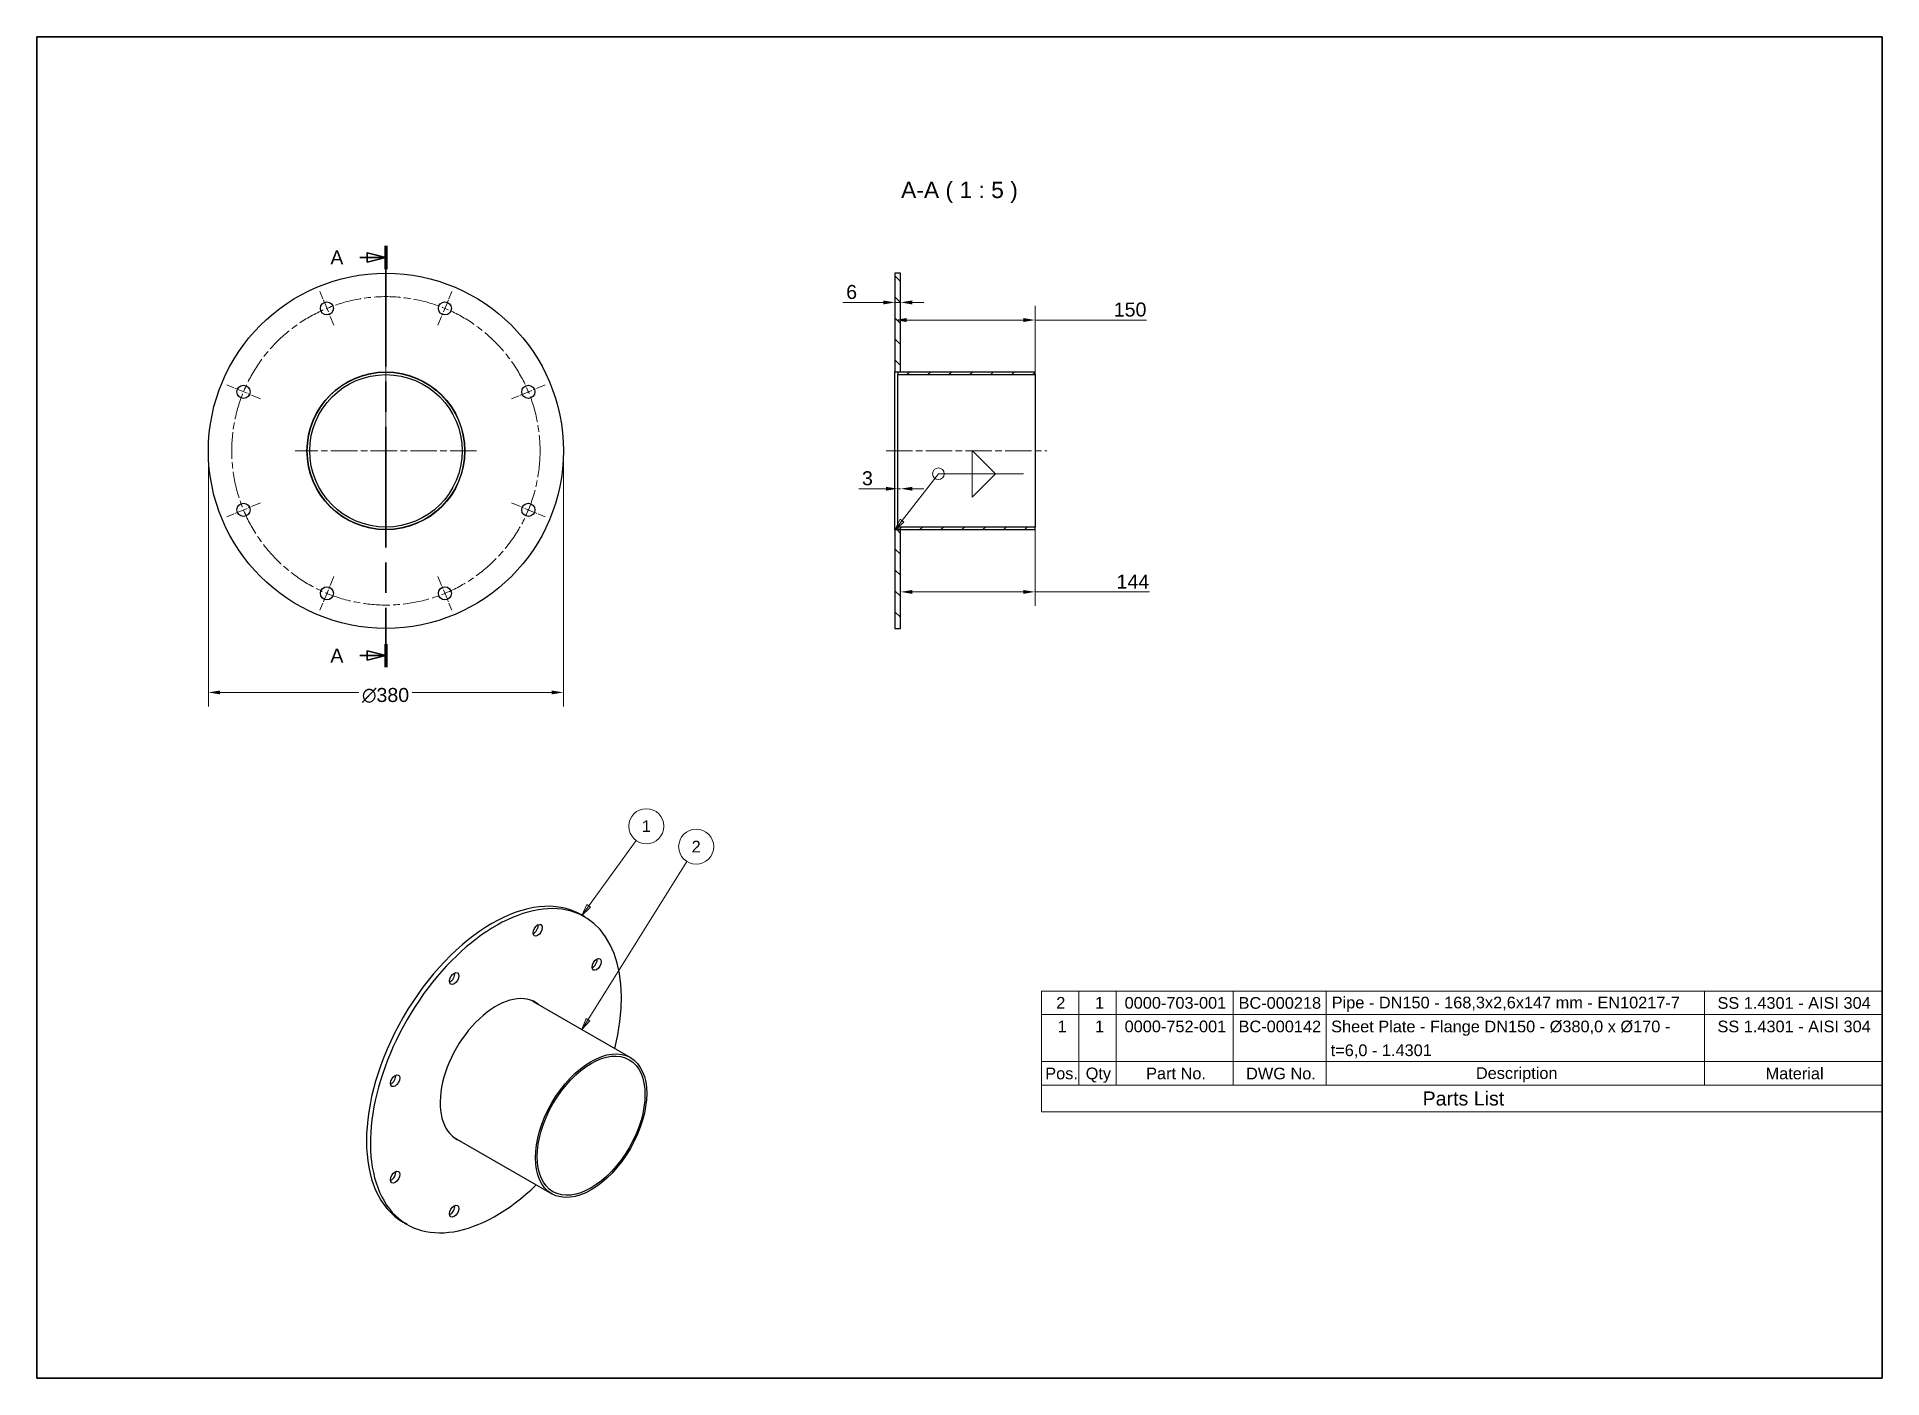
# Model space of a CAD drawing. Header units: millimetres. Extents: x 100 to 2075, y 25 to 1460.
import ezdxf

# ---------------------------------------------------------------- set-up
doc = ezdxf.new("R2010")
doc.units = ezdxf.units.MM
doc.header["$LTSCALE"] = 5
doc.linetypes.add('CHAIN', pattern=[0.3543, 0.2362, -0.0295, 0.0591, -0.0295])
doc.layers.get('0').update_dxf_attribs({"lineweight": 18})
for name, color, linetype, lineweight in [('Border', 7, 'Continuous', 35), ('Center Mark', 7, 'Continuous', 18), ('Centerline', 7, 'Continuous', 18), ('Dimension', 7, 'Continuous', 18), ('Hatch', 7, 'Continuous', 18), ('Section Line', 7, 'CHAIN', 35), ('Symbol', 7, 'Continuous', 18), ('Visible', 7, 'Continuous', 25)]:
    doc.layers.add(name, color=color, linetype=linetype, lineweight=lineweight)
doc.styles.add('Label Text', font='arial.ttf')
doc.styles.add('Note Text', font='arial.ttf')
doc.styles.add('Title', font='arial.ttf')
doc.dimstyles.new('Default - Method 2b', dxfattribs={"dimscale": 5, "dimtxt": 3, "dimasz": 2.5, "dimexe": 3, "dimexo": 0.5, "dimgap": 0.7, "dimtad": 0, "dimtoh": 1, "dimdec": 1, "dimrnd": 1e-08, "dimtxsty": 'Title', "dimcen": 0.09, "dimdle": 10, "dimclrd": 256, "dimclre": 256, "dimclrt": 7, "dimadec": 0, "dimazin": 2, "dimtfac": 0.833333, "dimtdec": 1, "dimtmove": 0, "dimatfit": 3, "dimfxl": 1, "dimtolj": 1, "dimlwd": -1, "dimlwe": -1, "dimarcsym": 0})
pattern_1 = [(45, (0, 0), (-11.22532, 11.22532), [])]
pattern_2 = [(135.0002, (0, 0), (-11.22528, -11.22536), [])]

# ---------------------------------------------------------------- blocks, each defined once
blk = doc.blocks.new('Borders A3L')
at = {"layer": 'Border'}
for p, q in [((415, 292), (20, 292)), ((20, 292), (20, 5)), ((415, 5), (415, 292)), ((20, 5), (205, 5)), ((20, 5), (205, 5)), ((20, 5), (415, 5))]:
    blk.add_line(p, q, dxfattribs=at)
blk = doc.blocks.new('2dTransSection0')
at = {"layer": 'Section Line', "linetype": 'Continuous'}
for p, q in [((94.71, 244.8), (90.71, 245.8)), ((90.71, 245.8), (90.71, 243.8)), ((89.14, 244.8), (90.71, 244.8)), ((90.71, 244.8), (94.71, 244.8)), ((90.71, 243.8), (94.71, 244.8)), ((89.14, 159.61), (90.71, 159.61)), ((94.71, 159.61), (90.71, 160.61)), ((90.71, 160.61), (90.71, 158.61)), ((90.71, 159.61), (94.71, 159.61)), ((90.71, 158.61), (94.71, 159.61))]:
    blk.add_line(p, q, dxfattribs=at)
at = {"layer": 'Section Line', "linetype": 'CHAIN', "ltscale": 21.859293}
blk.add_line((94.71, 247.28), (94.71, 157.14), dxfattribs=at)
at = {"layer": 'Section Line', "linetype": 'Continuous', "lineweight": 70}
for p, q in [((94.71, 247.28), (94.71, 242.33)), ((94.71, 162.08), (94.71, 157.14))]:
    blk.add_line(p, q, dxfattribs=at)
at = {"layer": 'Section Line', "linetype": 'Continuous', "flags": 128}
for points in [[(90.71, 243.8), (94.71, 244.8), (90.71, 245.8), (90.71, 243.8)], [(90.71, 158.61), (94.71, 159.61), (90.71, 160.61), (90.71, 158.61)]]:
    blk.add_lwpolyline(points, dxfattribs=at)
at = {"layer": 'Section Line'}
for points in [[(90.71, 243.8), (94.71, 244.8), (90.71, 245.8), (90.71, 243.8)], [(90.71, 158.61), (94.71, 159.61), (90.71, 160.61), (90.71, 158.61)]]:
    blk.add_solid(points, dxfattribs=at)
at = {"layer": 'Section Line', "char_height": 3, "attachment_point": 7, "style": 'Title'}
for insert in [(82.82, 243.3), (82.82, 158.11)]:
    blk.add_mtext('A', dxfattribs=dict(at, insert=insert))
blk = doc.blocks.new('Parts List')
at = {"layer": 'Symbol'}
for p, q in [((415, 87.82), (235.07, 87.82)), ((235.07, 87.82), (235.07, 72.72)), ((243.07, 87.82), (243.07, 72.72)), ((251.07, 87.82), (251.07, 72.72)), ((276.07, 87.82), (276.07, 72.72)), ((296, 87.82), (296, 72.72)), ((377, 87.82), (377, 72.72)), ((415, 87.82), (415, 72.72)), ((415, 82.79), (235.07, 82.79)), ((415, 72.72), (235.07, 72.72)), ((235.07, 67.68), (235.07, 72.72)), ((243.07, 67.68), (243.07, 72.72)), ((251.07, 67.68), (251.07, 72.72)), ((276.07, 67.68), (276.07, 72.72)), ((296, 67.68), (296, 72.72)), ((377, 67.68), (377, 72.72)), ((415, 67.68), (415, 72.72)), ((235.07, 62), (235.07, 67.68)), ((415, 67.68), (235.07, 67.68)), ((415, 62), (415, 67.68)), ((415, 62), (235.07, 62))]:
    blk.add_line(p, q, dxfattribs=at)
at = {"layer": 'Symbol', "color": 7, "attachment_point": 7}
for s, insert, char_height, style in [('2', (238.21, 84.05), 2.5, 'Note Text'), ('1', (246.5, 84.05), 2.5, 'Note Text'), ('0000-703-001', (252.85, 84.01), 2.5, 'Note Text'), ('BC-000218', (277.24, 83.99), 2.5, 'Note Text'), ('Pipe - DN150 - 168,3x2,6x147 mm - EN10217-7', (297.18, 83.36), 2.5, 'Note Text'), ('SS 1.4301 - AISI 304', (379.76, 83.99), 2.5, 'Note Text'), ('1', (238.5, 79.02), 2.5, 'Note Text'), ('1', (246.5, 79.02), 2.5, 'Note Text'), ('0000-752-001', (252.85, 78.97), 2.5, 'Note Text'), ('BC-000142', (277.24, 78.96), 2.5, 'Note Text'), ('Sheet Plate - Flange DN150 - Ø380,0 x Ø170 - ', (297.06, 78.24), 2.5, 'Note Text'), ('SS 1.4301 - AISI 304', (379.76, 78.96), 2.5, 'Note Text'), ('t=6,0 - 1.4301', (296.96, 73.44), 2.5, 'Note Text'), ('Pos.', (235.86, 68.91), 2.5, 'Note Text'), ('Qty', (244.51, 68.19), 2.5, 'Note Text'), ('Part No.', (257.45, 68.91), 2.5, 'Note Text'), ('DWG No.', (278.85, 68.89), 2.5, 'Note Text'), ('Description', (328.05, 68.26), 2.5, 'Note Text'), ('Material', (390.06, 68.91), 2.5, 'Note Text'), ('Parts List', (316.64, 63.29), 3, 'Title')]:
    blk.add_mtext(s, dxfattribs=dict(at, insert=insert, char_height=char_height, style=style))
blk = doc.blocks.new('*D20')
at = {"layer": 'Defpoints', "color": 0, "transparency": 16777216}
for p in [(283.6, 1015.8), (663.6, 1015.8), (283.6, 758.6)]:
    blk.add_point(p, dxfattribs=at)
at = {"layer": 'Dimension', "transparency": 16777216}
for p, q in [((283.6, 1013.3), (283.6, 743.6)), ((663.6, 1013.3), (663.6, 743.6)), ((296.1, 758.6), (444.4, 758.6)), ((651.1, 758.6), (501.6, 758.6))]:
    blk.add_line(p, q, dxfattribs=at)
for points in [[(296.1, 760.7), (296.1, 756.6), (283.6, 758.6)], [(651.1, 760.7), (651.1, 756.6), (663.6, 758.6)]]:
    blk.add_solid(points, dxfattribs=at)
at = {"layer": 'Dimension', "color": 7, "transparency": 16777216, "insert": (447.9, 747.4), "char_height": 15, "attachment_point": 7, "style": 'Title'}
blk.add_mtext('\\A1;{\\fAIGDT|b0|i0;\\ln}\\fArial|b0|i0;{\\H15.0000;380}', dxfattribs=at)
blk = doc.blocks.new('Welding Symbol Identifier1')
at = {"layer": 'Symbol'}
for p, q in [((225.23, 198.52), (220.23, 203.52)), ((220.23, 203.52), (220.23, 198.52)), ((205.21, 188.5), (212.98, 198.52)), ((212.98, 198.52), (231.23, 198.52)), ((220.23, 198.52), (225.23, 198.52)), ((220.23, 198.52), (225.23, 198.52)), ((225.23, 198.52), (220.23, 193.52)), ((220.23, 193.52), (220.23, 198.52)), ((204.81, 188.8), (203.68, 186.52)), ((205.21, 188.5), (203.68, 186.52)), ((203.68, 186.52), (205.6, 188.19)), ((205.6, 188.19), (204.81, 188.8))]:
    blk.add_line(p, q, dxfattribs=at)
at = {"layer": 'Symbol', "flags": 128}
blk.add_lwpolyline([(204.81, 188.8), (203.68, 186.52), (205.6, 188.19), (204.81, 188.8)], dxfattribs=at)
at = {"layer": 'Symbol'}
blk.add_circle((212.98, 198.52), 1.25, dxfattribs=at)
blk.add_solid([(204.81, 188.8), (203.68, 186.52), (205.6, 188.19), (204.81, 188.8)], dxfattribs=at)
blk = doc.blocks.new('*D22')
at = {"layer": 'Defpoints', "color": 0, "transparency": 16777216}
for p in [(1018.4, 1207.1), (1024.4, 1207.1), (1024.4, 1175.9)]:
    blk.add_point(p, dxfattribs=at)
at = {"layer": 'Dimension', "transparency": 16777216}
for p, q in [((1005.9, 1175.9), (962.7, 1175.9)), ((1024.4, 1175.9), (1018.4, 1175.9)), ((1036.9, 1175.9), (1049.4, 1175.9))]:
    blk.add_line(p, q, dxfattribs=at)
for points in [[(1005.9, 1178), (1005.9, 1173.8), (1018.4, 1175.9)], [(1036.9, 1178), (1036.9, 1173.8), (1024.4, 1175.9)]]:
    blk.add_solid(points, dxfattribs=at)
at = {"layer": 'Dimension', "color": 7, "transparency": 16777216, "insert": (966.2, 1179.4), "char_height": 15, "attachment_point": 7, "style": 'Title'}
blk.add_mtext('\\A1;6', dxfattribs=at)
blk = doc.blocks.new('*D23')
at = {"layer": 'Defpoints', "color": 0, "transparency": 16777216}
for p in [(1018.4, 1207.1), (1168.4, 1157.1), (1168.4, 1098.6)]:
    blk.add_point(p, dxfattribs=at)
at = {"layer": 'Dimension', "transparency": 16777216}
for p, q in [((1168.4, 1101.1), (1168.4, 1172.1)), ((1030.9, 1157.1), (1155.9, 1157.1)), ((1168.4, 1157.1), (1287.7, 1157.1))]:
    blk.add_line(p, q, dxfattribs=at)
for points in [[(1030.9, 1159.2), (1030.9, 1155), (1018.4, 1157.1)], [(1155.9, 1159.2), (1155.9, 1155), (1168.4, 1157.1)]]:
    blk.add_solid(points, dxfattribs=at)
at = {"layer": 'Dimension', "color": 7, "transparency": 16777216, "insert": (1252.6, 1160.6), "char_height": 15, "attachment_point": 7, "style": 'Title'}
blk.add_mtext('\\A1;150', dxfattribs=at)
blk = doc.blocks.new('*D25')
at = {"layer": 'Defpoints', "color": 0, "transparency": 16777216}
for p in [(1168.4, 935.5), (1168.4, 866.2), (1024.4, 827.1)]:
    blk.add_point(p, dxfattribs=at)
at = {"layer": 'Dimension', "transparency": 16777216}
for p, q in [((1168.4, 933), (1168.4, 851.2)), ((1024.4, 829.6), (1024.4, 881.2)), ((1036.9, 866.2), (1155.9, 866.2)), ((1168.4, 866.2), (1290.7, 866.2))]:
    blk.add_line(p, q, dxfattribs=at)
for points in [[(1036.9, 868.2), (1036.9, 864.1), (1024.4, 866.2)], [(1155.9, 868.2), (1155.9, 864.1), (1168.4, 866.2)]]:
    blk.add_solid(points, dxfattribs=at)
at = {"layer": 'Dimension', "color": 7, "transparency": 16777216, "insert": (1255.6, 869.7), "char_height": 15, "attachment_point": 7, "style": 'Title'}
blk.add_mtext('\\A1;144', dxfattribs=at)
blk = doc.blocks.new('*D26')
at = {"layer": 'Defpoints', "color": 0, "transparency": 16777216}
for p in [(1024.4, 1087.9), (1024.4, 976.6), (1021.4, 946.3)]:
    blk.add_point(p, dxfattribs=at)
at = {"layer": 'Dimension', "transparency": 16777216}
for p, q in [((1008.9, 976.6), (979.6, 976.6)), ((1024.4, 976.6), (1021.4, 976.6)), ((1036.9, 976.6), (1049.4, 976.6))]:
    blk.add_line(p, q, dxfattribs=at)
for points in [[(1008.9, 978.6), (1008.9, 974.5), (1021.4, 976.6)], [(1036.9, 978.6), (1036.9, 974.5), (1024.4, 976.6)]]:
    blk.add_solid(points, dxfattribs=at)
at = {"layer": 'Dimension', "color": 7, "transparency": 16777216, "insert": (983.1, 980.1), "char_height": 15, "attachment_point": 7, "style": 'Title'}
blk.add_mtext('\\A1;3', dxfattribs=at)
blk = doc.blocks.new('Balloon1')
at = {"layer": 'Symbol'}
for p, q in [((138.13, 106.03), (148.26, 120.07)), ((137.73, 106.33), (136.67, 104.01)), ((138.13, 106.03), (136.67, 104.01)), ((136.67, 104.01), (138.54, 105.74)), ((138.54, 105.74), (137.73, 106.33))]:
    blk.add_line(p, q, dxfattribs=at)
at = {"layer": 'Symbol', "flags": 128}
blk.add_lwpolyline([(137.73, 106.33), (136.67, 104.01), (138.54, 105.74), (137.73, 106.33)], dxfattribs=at)
at = {"layer": 'Symbol'}
blk.add_circle((150.45, 123.1), 3.75, dxfattribs=at)
blk.add_solid([(137.73, 106.33), (136.67, 104.01), (138.54, 105.74), (137.73, 106.33)], dxfattribs=at)
at = {"layer": 'Symbol', "insert": (150.45, 123.1), "char_height": 2.5, "attachment_point": 5, "style": 'Note Text'}
blk.add_mtext('1', dxfattribs=at)
blk = doc.blocks.new('Balloon2')
at = {"layer": 'Symbol'}
for p, q in [((137.98, 81.71), (159.15, 115.56)), ((137.56, 81.98), (136.65, 79.59)), ((137.98, 81.71), (136.65, 79.59)), ((136.65, 79.59), (138.4, 81.45)), ((138.4, 81.45), (137.56, 81.98))]:
    blk.add_line(p, q, dxfattribs=at)
at = {"layer": 'Symbol', "flags": 128}
blk.add_lwpolyline([(137.56, 81.98), (136.65, 79.59), (138.4, 81.45), (137.56, 81.98)], dxfattribs=at)
at = {"layer": 'Symbol'}
blk.add_circle((161.13, 118.73), 3.75, dxfattribs=at)
blk.add_solid([(137.56, 81.98), (136.65, 79.59), (138.4, 81.45), (137.56, 81.98)], dxfattribs=at)
at = {"layer": 'Symbol', "insert": (161.13, 118.73), "char_height": 2.5, "attachment_point": 5, "style": 'Note Text'}
blk.add_mtext('2', dxfattribs=at)

msp = doc.modelspace()

# ---------------------------------------------------------------- hatches: boundary and pattern name
at = {"layer": 'Hatch'}
h = msp.add_hatch(dxfattribs=at)
h.set_pattern_fill('ANSI31', color=256, scale=127, angle=90.00021, style=0)
h.set_pattern_definition(pattern_2)
h.paths.add_polyline_path([(1018.39, 1101.6), (1024.39, 1101.6), (1024.39, 1207.1), (1018.39, 1207.1)])
h = msp.add_hatch(dxfattribs=at)
h.set_pattern_fill('ANSI31', color=256, scale=127, style=0)
h.set_pattern_definition(pattern_1)
h.paths.add_polyline_path([(1021.39, 1098.65), (1168.39, 1098.65), (1168.39, 1101.25), (1021.39, 1101.25)])
h = msp.add_hatch(dxfattribs=at)
h.set_pattern_fill('ANSI31', color=256, scale=127, angle=90.00021, style=0)
h.set_pattern_definition(pattern_2)
h.paths.add_polyline_path([(1024.39, 932.6), (1018.39, 932.6), (1018.39, 827.1), (1024.39, 827.1)])
h = msp.add_hatch(dxfattribs=at)
h.set_pattern_fill('ANSI31', color=256, scale=127, style=0)
h.set_pattern_definition(pattern_1)
h.paths.add_polyline_path([(1168.39, 935.55), (1021.39, 935.55), (1021.39, 932.95), (1168.39, 932.95)])

# ---------------------------------------------------------------- linework, layer by layer
at = {"layer": 'Center Mark', "linetype": 'CHAIN', "ltscale": 8.667317}
for p, q in [((417.89, 1151.52), (402.97, 1187.55)), ((529.25, 1151.52), (544.18, 1187.55)), ((339.15, 1072.78), (303.12, 1087.7)), ((644.03, 1087.7), (608, 1072.78)), ((339.15, 961.42), (303.12, 946.49)), ((608, 961.42), (644.03, 946.49)), ((417.89, 882.67), (402.97, 846.64)), ((529.25, 882.67), (544.18, 846.64))]:
    msp.add_line(p, q, dxfattribs=at)
at = {"layer": 'Center Mark', "linetype": 'CHAIN', "ltscale": 23.990969}
for p, q in [((473.57, 1114.1), (473.57, 920.1)), ((570.57, 1017.1), (376.57, 1017.1))]:
    msp.add_line(p, q, dxfattribs=at)
at = {"layer": 'Centerline', "linetype": 'CHAIN', "ltscale": 23.990969}
msp.add_line((1008.89, 1017.1), (1180.89, 1017.1), dxfattribs=at)
msp.add_circle((473.57, 1017.1), 165, dxfattribs=at)
at = {"layer": 'Visible'}
for p, q in [((1024.39, 1207.1), (1018.39, 1207.1)), ((1018.39, 1207.1), (1018.39, 1101.6)), ((1024.39, 1101.6), (1024.39, 1207.1)), ((1018.39, 1101.6), (1024.39, 1101.6)), ((1018.39, 932.6), (1018.39, 1101.6)), ((1168.39, 1101.25), (1021.39, 1101.25)), ((1021.39, 1101.25), (1021.39, 1098.65)), ((1021.39, 1098.65), (1168.39, 1098.65)), ((1021.39, 935.55), (1021.39, 1098.65)), ((1024.39, 1101.6), (1024.39, 1101.25)), ((1168.39, 1098.65), (1168.39, 1101.25)), ((1168.39, 1098.65), (1168.39, 935.55)), ((1024.39, 932.6), (1018.39, 932.6)), ((1018.39, 932.6), (1018.39, 827.1)), ((1168.39, 935.55), (1021.39, 935.55)), ((1021.39, 935.55), (1021.39, 932.95)), ((1021.39, 932.95), (1168.39, 932.95)), ((1024.39, 932.95), (1024.39, 932.6)), ((1024.39, 827.1), (1024.39, 932.6)), ((1168.39, 932.95), (1168.39, 935.55)), ((1018.39, 827.1), (1024.39, 827.1)), ((686.34, 518.4), (682.1, 520.85)), ((631.3, 427.96), (735.24, 367.95)), ((547.15, 282.21), (651.09, 222.2)), ((496.34, 189.32), (492.1, 191.76))]:
    msp.add_line(p, q, dxfattribs=at)
for centre, radius in [((473.57, 1017.1), 190), ((410.43, 1169.54), 7), ((536.72, 1169.54), 7), ((321.13, 1080.24), 7), ((473.57, 1017.1), 84.5), ((473.57, 1017.1), 84.15), ((473.57, 1017.1), 81.55), ((626.01, 1080.24), 7), ((321.13, 953.96), 7), ((626.01, 953.96), 7), ((410.43, 864.66), 7), ((536.72, 864.66), 7)]:
    msp.add_circle(centre, radius, dxfattribs=at)
for centre, major_axis, start_param, end_param in [((587.1, 356.31), (-95, -164.54), 3.1415927, 6.2831853), ((591.34, 353.86), (95, 164.54), 5.1712138, 10.5367495), ((631.75, 506.55), (3.5, 6.06), 3.7927301, 5.6320478), ((542.45, 455), (3.5, 6.06), 3.7927301, 5.6320478), ((694.89, 470.1), (3.5, 6.06), 3.7927301, 5.6320478), ((591.34, 353.86), (-42.25, -73.18), 3.0505446, 6.3742334), ((589.22, 355.08), (42.08, 72.88), 0, 0.0574902), ((587.1, 356.31), (42.25, 73.18), 6.1921372, 6.2329554), ((479.31, 345.63), (3.5, 6.06), 3.7927301, 5.6320478), ((589.22, 355.08), (-42.08, -72.88), 6.2256951, 6.2831853), ((587.1, 356.31), (-42.25, -73.18), 0.0502299, 0.0910481), ((479.31, 242.52), (3.5, 6.06), 3.7927301, 5.6320478), ((542.45, 206.06), (3.5, 6.06), 3.7927301, 5.6320478)]:
    msp.add_ellipse(centre, major_axis=major_axis, ratio=0.5773503, start_param=start_param, end_param=end_param, dxfattribs=at)
for centre, major_axis in [((635.99, 504.1), (-3.5, -6.06)), ((699.13, 467.65), (-3.5, -6.06)), ((546.69, 452.55), (-3.5, -6.06)), ((693.17, 295.07), (42.08, 72.88)), ((693.17, 295.07), (-40.78, -70.62)), ((483.55, 343.18), (3.5, 6.06)), ((483.55, 240.07), (3.5, 6.06)), ((546.69, 203.62), (3.5, 6.06))]:
    msp.add_ellipse(centre, major_axis=major_axis, ratio=0.5773503, dxfattribs=at)

# ---------------------------------------------------------------- block references
at = {"xscale": 5, "yscale": 5, "zscale": 5}
msp.add_blockref('Borders A3L', (0, 0), dxfattribs=at)
at = {"layer": 'Section Line', "xscale": 5, "yscale": 5, "zscale": 5}
msp.add_blockref('2dTransSection0', (0, 0), dxfattribs=at)
at = {"layer": 'Symbol', "xscale": 5, "yscale": 5, "zscale": 5}
for name in ['Welding Symbol Identifier1', 'Balloon1', 'Balloon2', 'Parts List']:
    msp.add_blockref(name, (0, 0), dxfattribs=at)

# ---------------------------------------------------------------- texts
at = {"layer": 'Symbol', "insert": (1024.96, 1282.29), "char_height": 17.5, "attachment_point": 7, "style": 'Label Text'}
msp.add_mtext('A-A ( 1 : 5 )', dxfattribs=at)

# ---------------------------------------------------------------- dimensions: what is measured, and where the dimension line sits
at = {"layer": 'Dimension'}
for base, p1, p2, override, picture, middle in [((1024.39, 1175.87), (1018.39, 1207.1), (1024.39, 1207.1), {"dimgap": 0.7, "dimtad": 1, "dimtoh": 0, "dimdec": 1, "dimse1": 1, "dimse2": 1, "dimtol": 0, "dimlim": 0, "dimtp": 0, "dimtm": 0, "dimtdec": 1, "dimtofl": 1, "dimatfit": 1}, '*D22', (971.18, 1175.87)), ((1168.39, 1157.1), (1018.39, 1207.1), (1168.39, 1098.65), {"dimgap": 0.7, "dimtad": 1, "dimtoh": 0, "dimdec": 1, "dimse1": 1, "dimtol": 0, "dimlim": 0, "dimtp": 0, "dimtm": 0, "dimtdec": 1, "dimtofl": 0, "dimatfit": 2}, '*D23', (1268.39, 1157.1)), ((1024.39, 976.57), (1021.39, 946.33), (1024.39, 1087.87), {"dimgap": 0.7, "dimtad": 1, "dimtoh": 0, "dimdec": 1, "dimse1": 1, "dimse2": 1, "dimtol": 0, "dimlim": 0, "dimtp": 0, "dimtm": 0, "dimtdec": 1, "dimtofl": 1, "dimatfit": 1}, '*D26', (987.98, 976.57)), ((1168.39, 866.15), (1024.39, 827.1), (1168.39, 935.55), {"dimgap": 0.7, "dimtad": 1, "dimtoh": 0, "dimdec": 1, "dimtol": 0, "dimlim": 0, "dimtp": 0, "dimtm": 0, "dimtdec": 1, "dimtofl": 0, "dimatfit": 2}, '*D25', (1271.39, 866.15))]:
    dim = msp.add_linear_dim(base=base, p1=p1, p2=p2, angle=180, dimstyle='Default - Method 2b', override=override, dxfattribs=at)
    dim.commit()
    dim.dimension.update_dxf_attribs({"geometry": picture, "text_midpoint": middle, "dimtype": 160})
dim = msp.add_linear_dim(base=(283.57, 758.65), p1=(663.57, 1015.85), p2=(283.57, 1015.85), angle=180, text='{\\fAIGDT|b0|i0;\\ln}\\fArial|b0|i0;{\\H15.0000;<>}', dimstyle='Default - Method 2b', override={"dimgap": 0.7, "dimtih": 1, "dimdec": 1, "dimtol": 0, "dimlim": 0, "dimtp": 0, "dimtm": 0, "dimtdec": 1, "dimtofl": 0, "dimatfit": 1}, dxfattribs=at)
dim.commit()
dim.dimension.update_dxf_attribs({"geometry": '*D20', "text_midpoint": (473.01, 758.65), "dimtype": 160})

doc.saveas('drawing.dxf')
